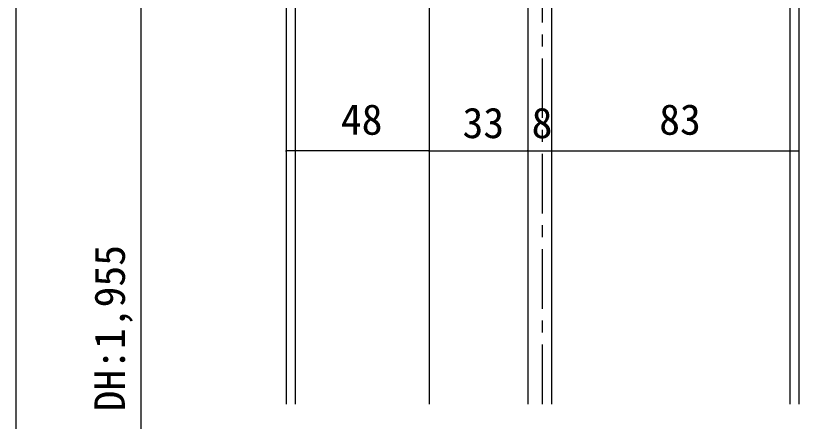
# Model space of a CAD drawing. Units: millimetres, scale not verified. Extents: x -800 to 800, y -554 to 554.
# Drawn here: x -613.1 to -350.2, y 170.9 to 307.1 of the extents above; entities that cross this region are included whole.
import ezdxf
from ezdxf.enums import TextEntityAlignment as Align

# ---------------------------------------------------------------- set-up
doc = ezdxf.new("R2010")
doc.units = ezdxf.units.MM
doc.header["$LTSCALE"] = 4
doc.linetypes.add('CHAIN1', pattern=[8, 5, -1, 1, -1])
doc.layers.add('2-0', color=7, linetype='Continuous', lineweight=25)
doc.styles.add('ＭＳ ゴシック', font='')
doc.styles.get('ＭＳ ゴシック').set_extended_font_data('MS Gothic')

msp = doc.modelspace()

# ---------------------------------------------------------------- linework, layer by layer
at = {"layer": '2-0', "linetype": 'CHAIN1'}
msp.add_line((-436.323, 176.743), (-436.323, 453.608), dxfattribs=at)
at = {"layer": '2-0'}
for p, q in [((-522.323, 448.375), (-522.323, 206.875)), ((-519.323, 448.375), (-519.323, 176.743)), ((-353.323, 448.375), (-353.323, 176.743)), ((-350.323, 448.375), (-350.323, 206.875)), ((-613.128, 412.375), (-613.128, 3.375)), ((-433.323, 412.375), (-433.323, 206.875)), ((-571.14, 378.375), (-571.14, 16.375)), ((-474.323, 378.375), (-474.323, 206.875)), ((-441.323, 378.375), (-441.323, 206.875)), ((-522.323, 287.624), (-522.323, 260.42)), ((-474.323, 287.624), (-474.323, 260.42)), ((-474.323, 287.624), (-474.323, 260.42)), ((-441.323, 287.624), (-441.323, 260.42)), ((-441.323, 287.624), (-441.323, 260.42)), ((-433.323, 287.624), (-433.323, 260.42)), ((-433.323, 272.624), (-433.323, 260.42)), ((-350.323, 272.624), (-350.323, 260.42)), ((-474.323, 261.67), (-522.323, 261.67)), ((-474.323, 261.67), (-441.323, 261.67)), ((-441.323, 261.67), (-433.323, 261.67)), ((-433.323, 261.67), (-350.323, 261.67)), ((-522.323, 206.875), (-522.323, 176.743)), ((-474.323, 206.875), (-474.323, 176.743)), ((-441.323, 206.875), (-441.323, 176.743)), ((-433.323, 206.875), (-433.323, 176.743)), ((-350.323, 206.875), (-350.323, 176.743))]:
    msp.add_line(p, q, dxfattribs=at)
for centre, start, end in [((-522.323, 261.67), 0, 180), ((-522.323, 261.67), 180, 0), ((-474.323, 261.67), 0, 180), ((-474.323, 261.67), 0, 180), ((-474.323, 261.67), 180, 0), ((-474.323, 261.67), 180, 0), ((-441.323, 261.67), 0, 180), ((-441.323, 261.67), 0, 180), ((-441.323, 261.67), 180, 0), ((-441.323, 261.67), 180, 0), ((-433.323, 261.67), 0, 180), ((-433.323, 261.67), 0, 180), ((-433.323, 261.67), 180, 0), ((-433.323, 261.67), 180, 0), ((-350.323, 261.67), 0, 180), ((-350.323, 261.67), 180, 0)]:
    msp.add_arc(centre, 0.156, start, end, dxfattribs=at)

# ---------------------------------------------------------------- texts
at = {"layer": '2-0', "style": 'ＭＳ ゴシック'}
for s, p in [('48', (-504.005, 264.042)), ('33', (-463.18, 262.905)), ('8', (-440.002, 262.905)), ('83', (-397.18, 264.042))]:
    msp.add_text(s, height=10.26, dxfattribs=at).set_placement(p, align=Align.BOTTOM_LEFT)
msp.add_text('DH:1,955', height=10.26, rotation=90, dxfattribs=at).set_placement((-573.391, 174.28), align=Align.BOTTOM_LEFT)

doc.saveas('drawing.dxf')
